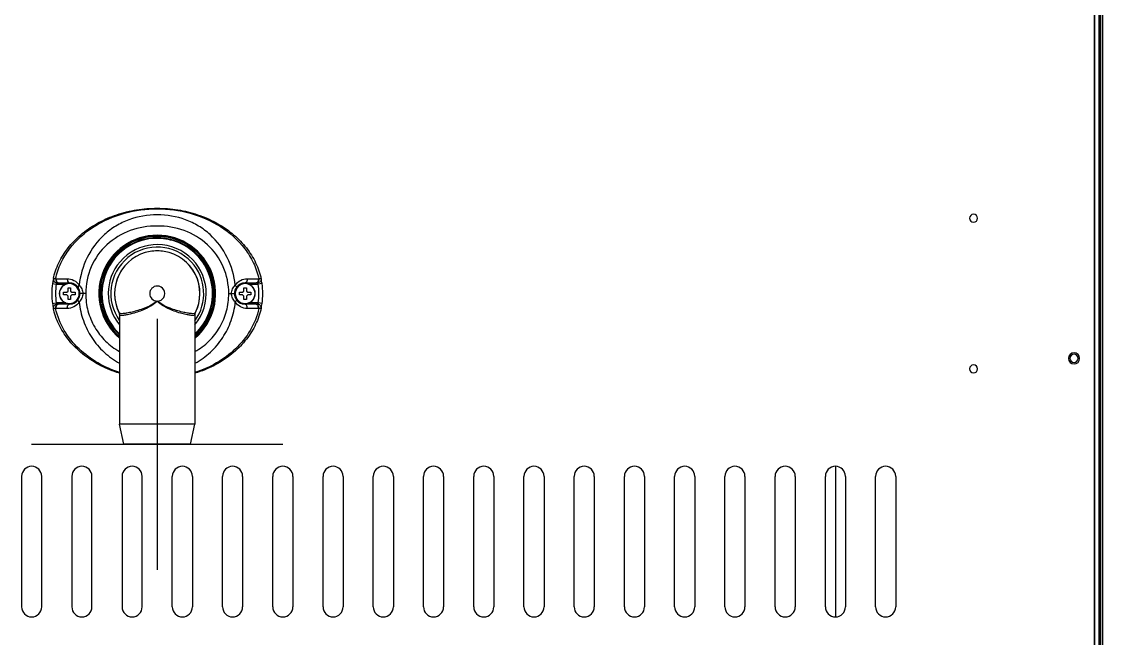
# Model space of a CAD drawing. Header units: millimetres. Extents: x 473 to 3963, y -1329 to 3488.
# Drawn here: x 2157.1 to 2587.4, y 2982.2 to 3227.9 of the extents above; entities that cross this region are included whole.
import ezdxf

# ---------------------------------------------------------------- set-up
doc = ezdxf.new("R2010")
doc.units = ezdxf.units.MM
doc.header["$LTSCALE"] = 392.37
doc.layers.get('0').update_dxf_attribs({"linetype": 'CONTINUOUS'})

msp = doc.modelspace()

# ---------------------------------------------------------------- linework, layer by layer
at = {"linetype": 'Continuous'}
for p, q in [((2586.15, 3360.13), (2586.15, 2710.73)), ((2586.15, 2710.73), (2586.15, 3360.13)), ((2586.76, 3357.33), (2586.76, 2710.93)), ((2587.45, 3360.33), (2587.45, 2707.93)), ((2587.45, 3360.33), (2587.45, 2707.93)), ((2584.15, 3279.36), (2584.15, 2856.9)), ((2584.35, 3279.79), (2584.35, 2856.48)), ((2169.43, 3123.5), (2170.92, 3123.28)), ((2170.92, 3123.28), (2174.77, 3123.28)), ((2171.72, 3123.78), (2176.15, 3123.78)), ((2173.85, 3119.53), (2173.85, 3120.03)), ((2173.85, 3120.03), (2175.15, 3120.03)), ((2175.15, 3120.03), (2175.65, 3120.53)), ((2175.65, 3121.83), (2176.65, 3121.83)), ((2175.65, 3120.53), (2175.65, 3121.83)), ((2176.15, 3123.53), (2176.15, 3123.78)), ((2176.65, 3121.83), (2176.65, 3120.53)), ((2176.65, 3120.53), (2177.15, 3120.03)), ((2177.15, 3120.03), (2178.45, 3120.03)), ((2178.45, 3120.03), (2178.45, 3119.53)), ((2243.85, 3119.53), (2243.85, 3120.03)), ((2243.85, 3120.03), (2245.15, 3120.03)), ((2245.15, 3120.03), (2245.65, 3120.53)), ((2245.65, 3121.83), (2246.65, 3121.83)), ((2245.65, 3120.53), (2245.65, 3121.83)), ((2246.15, 3123.78), (2250.57, 3123.78)), ((2246.15, 3123.53), (2246.15, 3123.78)), ((2246.65, 3121.83), (2246.65, 3120.53)), ((2246.65, 3120.53), (2247.15, 3120.03)), ((2247.15, 3120.03), (2248.45, 3120.03)), ((2247.53, 3123.28), (2251.38, 3123.28)), ((2248.45, 3120.03), (2248.45, 3119.53)), ((2252.86, 3123.5), (2251.38, 3123.28)), ((2169.43, 3115.57), (2170.92, 3115.78)), ((2174.77, 3115.78), (2170.92, 3115.78)), ((2173.85, 3119.03), (2173.85, 3119.53)), ((2175.15, 3119.03), (2173.85, 3119.03)), ((2175.65, 3118.53), (2175.15, 3119.03)), ((2175.65, 3117.23), (2175.65, 3118.53)), ((2176.65, 3117.23), (2175.65, 3117.23)), ((2176.15, 3115.53), (2176.15, 3115.28)), ((2177.15, 3119.03), (2176.65, 3118.53)), ((2176.65, 3118.53), (2176.65, 3117.23)), ((2178.45, 3119.03), (2177.15, 3119.03)), ((2178.45, 3119.53), (2178.45, 3119.03)), ((2181.57, 3119.53), (2180.4, 3119.53)), ((2182.66, 3119.53), (2181.57, 3119.53)), ((2239.63, 3119.53), (2240.73, 3119.53)), ((2240.73, 3119.53), (2241.9, 3119.53)), ((2243.85, 3119.03), (2243.85, 3119.53)), ((2245.15, 3119.03), (2243.85, 3119.03)), ((2245.65, 3118.53), (2245.15, 3119.03)), ((2245.65, 3117.23), (2245.65, 3118.53)), ((2246.65, 3117.23), (2245.65, 3117.23)), ((2246.15, 3115.53), (2246.15, 3115.28)), ((2247.15, 3119.03), (2246.65, 3118.53)), ((2246.65, 3118.53), (2246.65, 3117.23)), ((2248.45, 3119.03), (2247.15, 3119.03)), ((2251.38, 3115.78), (2247.53, 3115.78)), ((2248.45, 3119.53), (2248.45, 3119.03)), ((2252.86, 3115.57), (2251.38, 3115.78)), ((2176.15, 3115.28), (2171.72, 3115.28)), ((2196.01, 3111.79), (2195.99, 3111.85)), ((2195.99, 3111.84), (2196.01, 3111.79)), ((2196.01, 3111.79), (2196.01, 3111.79)), ((2196.14, 3111.27), (2196.15, 3111.17)), ((2196.15, 3111.17), (2196.15, 3111.17)), ((2196.18, 3111.11), (2196.15, 3111.17)), ((2196.15, 3111.14), (2196.15, 3111.11)), ((2196.15, 3111.11), (2196.15, 3067.53)), ((2226.15, 3111.17), (2226.12, 3111.11)), ((2226.15, 3111.17), (2226.15, 3111.27)), ((2226.15, 3111.17), (2226.15, 3111.17)), ((2226.15, 3111.14), (2226.15, 3111.11)), ((2226.15, 3111.11), (2226.15, 3067.53)), ((2226.31, 3111.85), (2226.28, 3111.79)), ((2226.28, 3111.79), (2226.28, 3111.79)), ((2226.29, 3111.79), (2226.31, 3111.84)), ((2250.57, 3115.28), (2246.15, 3115.28)), ((2197.9, 3059.53), (2196.15, 3067.53)), ((2211.15, 3067.53), (2196.15, 3067.53)), ((2226.15, 3067.53), (2211.15, 3067.53)), ((2224.4, 3059.53), (2226.15, 3067.53)), ((2198.65, 3059.53), (2197.9, 3059.53)), ((2211.15, 3059.53), (2198.65, 3059.53)), ((2223.65, 3059.53), (2211.15, 3059.53)), ((2224.4, 3059.53), (2223.65, 3059.53)), ((2157.15, 3046.73), (2157.15, 2994.73)), ((2165.15, 2994.73), (2165.15, 3046.73)), ((2177.15, 3046.73), (2177.15, 2994.73)), ((2185.15, 2994.73), (2185.15, 3046.73)), ((2197.15, 3046.73), (2197.15, 2994.73)), ((2205.15, 2994.73), (2205.15, 3046.73)), ((2217.15, 2994.73), (2217.15, 3046.73)), ((2225.15, 3046.73), (2225.15, 2994.73)), ((2237.15, 2994.73), (2237.15, 3046.73)), ((2245.15, 3046.73), (2245.15, 2994.73)), ((2257.15, 2994.73), (2257.15, 3046.73)), ((2265.15, 3046.73), (2265.15, 2994.73)), ((2277.15, 2994.73), (2277.15, 3046.73)), ((2285.15, 3046.73), (2285.15, 2994.73)), ((2297.15, 2994.73), (2297.15, 3046.73)), ((2305.15, 3046.73), (2305.15, 2994.73)), ((2317.15, 2994.73), (2317.15, 3046.73)), ((2325.15, 3046.73), (2325.15, 2994.73)), ((2337.15, 2994.73), (2337.15, 3046.73)), ((2345.15, 3046.73), (2345.15, 2994.73)), ((2357.15, 2994.73), (2357.15, 3046.73)), ((2365.15, 3046.73), (2365.15, 2994.73)), ((2377.15, 2994.73), (2377.15, 3046.73)), ((2385.15, 3046.73), (2385.15, 2994.73)), ((2397.15, 2994.73), (2397.15, 3046.73)), ((2405.15, 3046.73), (2405.15, 2994.73)), ((2417.15, 2994.73), (2417.15, 3046.73)), ((2425.15, 3046.73), (2425.15, 2994.73)), ((2437.15, 2994.73), (2437.15, 3046.73)), ((2445.15, 3046.73), (2445.15, 2994.73)), ((2457.15, 2994.73), (2457.15, 3046.73)), ((2465.15, 3046.73), (2465.15, 2994.73)), ((2477.15, 2994.73), (2477.15, 3046.73)), ((2481.15, 3050.73), (2481.15, 2990.73)), ((2485.15, 3046.73), (2485.15, 2994.73)), ((2497.15, 2994.73), (2497.15, 3046.73)), ((2505.15, 3046.73), (2505.15, 2994.73))]:
    msp.add_line(p, q, dxfattribs=at)
at = {"color": 6}
for p, q in [((2211.15, 3109.53), (2211.15, 3009.53)), ((2161.15, 3059.53), (2261.15, 3059.53))]:
    msp.add_line(p, q, dxfattribs=at)
at = {"linetype": 'Continuous'}
for points in [[(2196.01, 3111.79), (2196.09, 3111.56), (2196.14, 3111.27)], [(2226.15, 3111.27), (2226.2, 3111.56), (2226.29, 3111.79)]]:
    msp.add_lwpolyline(points, dxfattribs=at)
for centre, radius, start, end in [((2536.15, 3149.53), 1.6, 0, 180), ((2536.15, 3149.53), 1.6, 180, 360), ((2211.15, 3119.53), 23.25, 90, 229.7085), ((2211.15, 3119.53), 23, 98.5714, 229.1966), ((2211.15, 3119.53), 22.75, 90, 228.6028), ((2211.15, 3119.53), 22.25, 90.051, 227.482), ((2211.15, 3119.53), 22, 90, 226.8323), ((2211.15, 3119.53), 22, 90, 226.9998), ((2211.15, 3119.53), 23, 90.0492, 98.7849), ((2211.15, 3119.53), 23, 90, 98.5714), ((2211.15, 3119.53), 23, 90, 90.0492), ((2211.15, 3119.53), 22.25, 90, 90.051), ((2211.15, 3119.53), 23.25, 310.2915, 90), ((2211.15, 3119.53), 23, 89.9508, 90), ((2211.15, 3119.53), 23, 81.4286, 90), ((2211.15, 3119.53), 22.75, 311.3972, 90), ((2211.15, 3119.53), 22.25, 89.949, 90), ((2211.15, 3119.53), 22, 81.0974, 90), ((2211.15, 3119.53), 22, 81.1197, 90), ((2211.15, 3119.53), 23, 81.2151, 89.9508), ((2211.15, 3119.53), 22.25, 61.659, 89.949), ((2211.15, 3119.53), 22, 80.3003, 81.1197), ((2211.15, 3119.53), 22, 80.2922, 81.0974), ((2211.15, 3119.53), 23, 310.8034, 81.4286), ((2211.15, 3119.53), 22, 71.6248, 80.3003), ((2211.15, 3119.53), 22, 71.6146, 80.2922), ((2211.15, 3119.53), 18.5, 42.7846, 215.813), ((2211.15, 3119.53), 19.5, 320.3385, 139.4156), ((2211.15, 3119.53), 22, 70.8684, 71.6248), ((2211.15, 3119.53), 22, 70.8658, 71.6146), ((2211.15, 3119.53), 22, 62.084, 70.8658), ((2211.15, 3119.53), 22, 62.0844, 70.8684), ((2211.15, 3119.53), 22, 61.6903, 62.084), ((2211.15, 3119.53), 22, 61.69, 62.0844), ((2211.15, 3119.53), 22, 61.0961, 61.6903), ((2211.15, 3119.53), 22, 313.1677, 61.69), ((2211.15, 3119.53), 22.25, 312.518, 61.659), ((2211.15, 3119.53), 22, 313.0001, 61.0961), ((2211.15, 3119.53), 17, 99.5308, 206.8854), ((2211.15, 3119.53), 17, 99.5347, 207.095), ((2211.15, 3119.53), 17, 90, 99.5308), ((2211.15, 3119.53), 17, 90, 99.5347), ((2211.15, 3119.53), 17, 80.469, 90), ((2211.15, 3119.53), 17, 80.4651, 90), ((2211.15, 3119.53), 17, 333.1133, 80.469), ((2211.15, 3119.53), 17, 332.905, 80.4651), ((2211.15, 3119.53), 19.5, 139.4156, 219.6615), ((2211.15, 3119.53), 18.5, 324.187, 42.7846), ((2197.15, 3119.48), 28, 167.521, 171.7447), ((2170.89, 3121.06), 4.4, 89.9683, 92.7416), ((2251.4, 3121.06), 4.4, 87.2634, 90.0367), ((2225.15, 3119.48), 28, 8.2553, 12.4791), ((2196.77, 3119.53), 27.63, 171.7372, 179.99), ((2196.81, 3119.53), 26.16, 171.744, 179.9867), ((2171.72, 3105.64), 18.15, 90.0016, 90.6745), ((2176.15, 3119.53), 4, 0, 180), ((2176.15, 3119.53), 4, 0, 180), ((2176.15, 3119.53), 3.95, 0, 180), ((2176.15, 3119.53), 4.25, 34.3877, 90), ((2176.15, 3119.53), 4.25, 73.6006, 77.7643), ((2176.15, 3119.53), 4.25, 65.4526, 73.6006), ((2176.15, 3119.53), 4.25, 60.8448, 65.4526), ((2176.15, 3119.53), 4.25, 53.1697, 60.8448), ((2176.15, 3119.53), 4.25, 48.6909, 53.1697), ((2176.15, 3119.53), 4.25, 40.855, 48.6909), ((2176.15, 3119.53), 4.25, 359.9983, 34.3877), ((2176.15, 3119.53), 4.25, 360, 12.2081), ((2211.15, 3119.53), 3, 90, 269.9951), ((2211.15, 3119.53), 3, 269.9951, 90), ((2246.15, 3119.53), 4.25, 145.6123, 179.9983), ((2246.15, 3119.53), 4.25, 167.7882, 180), ((2246.15, 3119.53), 4, 0, 180), ((2246.15, 3119.53), 4, 0, 180), ((2246.15, 3119.53), 4, 0, 180), ((2246.15, 3119.53), 3.95, 0, 180), ((2246.15, 3119.53), 4.25, 90, 145.6123), ((2246.15, 3119.53), 4.25, 131.3103, 139.1481), ((2246.15, 3119.53), 4.25, 126.8326, 131.3103), ((2246.15, 3119.53), 4.25, 119.1498, 126.8326), ((2246.15, 3119.53), 4.25, 106.3936, 114.5536), ((2246.15, 3119.53), 4.25, 102.2414, 106.3936), ((2250.57, 3105.64), 18.15, 89.3255, 89.9984), ((2225.49, 3119.53), 26.16, 0.0133, 8.256), ((2225.52, 3119.53), 27.63, 0.01, 8.2628), ((2196.77, 3119.54), 27.63, 180.01, 188.2628), ((2197.15, 3119.59), 28, 188.2553, 192.4791), ((2196.81, 3119.54), 26.16, 180.0133, 188.256), ((2176.15, 3119.53), 4, 180, 196.2728), ((2176.15, 3119.53), 4, 180, 196.3063), ((2176.15, 3119.53), 3.95, 180, 360), ((2176.15, 3119.53), 4, 196.2728, 343.7272), ((2176.15, 3119.53), 4, 196.2728, 343.7272), ((2176.15, 3119.53), 4, 196.3063, 343.6937), ((2176.15, 3119.53), 4.25, 270, 325.6123), ((2176.15, 3119.53), 4.25, 282.2414, 286.3936), ((2176.15, 3119.53), 4.25, 286.3936, 294.5536), ((2176.15, 3119.53), 4.25, 299.1498, 306.8326), ((2176.15, 3119.53), 4.25, 306.8326, 311.3103), ((2176.15, 3119.53), 4.25, 311.3103, 319.1481), ((2176.15, 3119.53), 4.25, 325.6123, 359.9983), ((2176.15, 3119.53), 4, 343.7272, 360), ((2176.15, 3119.53), 4, 343.7272, 360), ((2176.15, 3119.53), 4, 343.6937, 360), ((2176.15, 3119.53), 4.25, 347.7882, 360), ((2246.15, 3119.53), 4.25, 179.9983, 214.3877), ((2246.15, 3119.53), 4.25, 180, 192.2081), ((2246.15, 3119.53), 4, 180, 196.2728), ((2246.15, 3119.53), 4, 180, 196.2728), ((2246.15, 3119.53), 4, 180, 196.3063), ((2246.15, 3119.53), 3.95, 180, 360), ((2246.15, 3119.53), 4, 196.2728, 343.7272), ((2246.15, 3119.53), 4, 196.2728, 343.7272), ((2246.15, 3119.53), 4, 196.3063, 343.6937), ((2246.15, 3119.53), 4.25, 214.3877, 270), ((2246.15, 3119.53), 4.25, 220.855, 228.6909), ((2246.15, 3119.53), 4.25, 228.6909, 233.1697), ((2246.15, 3119.53), 4.25, 233.1697, 240.8448), ((2246.15, 3119.53), 4.25, 240.8448, 245.4526), ((2246.15, 3119.53), 4.25, 245.4526, 253.6006), ((2246.15, 3119.53), 4.25, 253.6006, 257.7643), ((2246.15, 3119.53), 4, 343.7272, 360), ((2246.15, 3119.53), 4, 343.6937, 360), ((2225.49, 3119.54), 26.16, 351.744, 359.9867), ((2225.15, 3119.59), 28, 347.521, 351.7447), ((2225.52, 3119.54), 27.63, 351.7372, 359.99), ((2170.89, 3118.01), 4.4, 267.2634, 270.0367), ((2171.72, 3133.43), 18.15, 269.3255, 269.9984), ((2211.15, 3119.53), 17, 206.8851, 207.0103), ((2211.15, 3119.53), 17, 206.8854, 207.095), ((2211.15, 3119.53), 17, 332.905, 333.1133), ((2250.57, 3133.43), 18.15, 270.0016, 270.6745), ((2251.4, 3118.01), 4.4, 269.9683, 272.7416), ((2576.15, 3093.73), 2.25, 0, 180), ((2576.15, 3093.73), 1.65, 0, 180), ((2536.15, 3089.53), 1.6, 0, 180), ((2576.15, 3093.73), 2.25, 180, 360), ((2576.15, 3093.73), 1.65, 180, 360), ((2536.15, 3089.53), 1.6, 180, 360), ((2161.15, 3046.73), 4, 0, 180), ((2181.15, 3046.73), 4, 0, 180), ((2201.15, 3046.73), 4, 0, 180), ((2221.15, 3046.73), 4, 0, 180), ((2241.15, 3046.73), 4, 0, 180), ((2261.15, 3046.73), 4, 0, 180), ((2281.15, 3046.73), 4, 0, 180), ((2301.15, 3046.73), 4, 0, 180), ((2321.15, 3046.73), 4, 0, 180), ((2341.15, 3046.73), 4, 0, 180), ((2361.15, 3046.73), 4, 0, 180), ((2381.15, 3046.73), 4, 0, 180), ((2401.15, 3046.73), 4, 0, 180), ((2421.15, 3046.73), 4, 0, 180), ((2441.15, 3046.73), 4, 0, 180), ((2461.15, 3046.73), 4, 0, 180), ((2481.15, 3046.73), 4, 0, 180), ((2501.15, 3046.73), 4, 0, 180), ((2161.15, 2994.73), 4, 180, 360), ((2181.15, 2994.73), 4, 180, 360), ((2201.15, 2994.73), 4, 180, 360), ((2221.15, 2994.73), 4, 180, 360), ((2241.15, 2994.73), 4, 180, 360), ((2261.15, 2994.73), 4, 180, 360), ((2281.15, 2994.73), 4, 180, 360), ((2301.15, 2994.73), 4, 180, 360), ((2321.15, 2994.73), 4, 180, 360), ((2341.15, 2994.73), 4, 180, 360), ((2361.15, 2994.73), 4, 180, 360), ((2381.15, 2994.73), 4, 180, 360), ((2401.15, 2994.73), 4, 180, 360), ((2421.15, 2994.73), 4, 180, 360), ((2441.15, 2994.73), 4, 180, 360), ((2461.15, 2994.73), 4, 180, 360), ((2481.15, 2994.73), 4, 180, 360), ((2501.15, 2994.73), 4, 180, 360)]:
    msp.add_arc(centre, radius, start, end, dxfattribs=at)
for points, knots in [([(2169.81, 3125.53), (2169.85, 3125.74), (2170.41, 3128.14), (2172.1, 3132.63), (2176, 3138.54), (2181.26, 3143.73), (2187.66, 3147.99), (2194.97, 3151.15), (2202.9, 3153.09), (2211.15, 3153.75), (2219.39, 3153.09), (2227.32, 3151.15), (2234.63, 3147.99), (2241.04, 3143.73), (2246.3, 3138.54), (2250.2, 3132.63), (2251.88, 3128.14), (2252.44, 3125.74), (2252.49, 3125.53)], [0, 0, 0, 0, 0.006847, 0.077298, 0.147748, 0.218199, 0.288649, 0.359099, 0.42955, 0.5, 0.570451, 0.640901, 0.711351, 0.781802, 0.852252, 0.922703, 0.993153, 1, 1, 1, 1]), ([(2170.68, 3125.46), (2171.15, 3127.61), (2172.61, 3131.82), (2177.25, 3139.36), (2185.64, 3146.84), (2197.91, 3152.15), (2211.15, 3153.91), (2224.39, 3152.15), (2236.66, 3146.84), (2245.05, 3139.36), (2249.69, 3131.82), (2251.14, 3127.61), (2251.61, 3125.46)], [0, 0, 0, 0, 0.062591, 0.125203, 0.249996, 0.374967, 0.500018, 0.625065, 0.750026, 0.874806, 0.937413, 1, 1, 1, 1]), ([(2242.23, 3122.87), (2241.84, 3126.67), (2239.68, 3134.18), (2233.83, 3142), (2227.68, 3146.6), (2220.76, 3149.93), (2211.15, 3151.57), (2201.54, 3149.93), (2194.61, 3146.6), (2188.46, 3142), (2182.62, 3134.18), (2180.46, 3126.67), (2180.06, 3122.87)], [0, 0, 0, 0, 0.124998, 0.249813, 0.312413, 0.375032, 0.5, 0.624966, 0.687586, 0.750186, 0.875001, 1, 1, 1, 1]), ([(2239.63, 3119.54), (2239.63, 3123.15), (2238.14, 3130.47), (2231.68, 3139.58), (2222.07, 3145.25), (2211.14, 3147.04), (2200.22, 3145.25), (2190.61, 3139.57), (2184.16, 3130.46), (2182.66, 3123.15), (2182.66, 3119.53)], [0, 0, 0, 0, 0.124938, 0.249839, 0.374817, 0.499998, 0.625178, 0.750156, 0.875057, 1, 1, 1, 1]), ([(2169.81, 3125.53), (2169.72, 3125.12), (2169.95, 3124.17), (2170.84, 3123.77), (2171.27, 3123.76)], [0, 0, 0, 0, 0.492073, 1, 1, 1, 1]), ([(2169.81, 3125.53), (2169.81, 3125.55), (2169.92, 3125.55), (2170.07, 3125.54), (2170.36, 3125.51), (2170.56, 3125.48), (2170.68, 3125.46)], [0, 0, 0, 0, 0.076767, 0.274528, 0.587989, 1, 1, 1, 1]), ([(2170.68, 3125.46), (2170.67, 3125.07), (2170.75, 3124.42), (2171.24, 3123.81), (2171.51, 3123.78)], [0, 0, 0, 0, 0.590103, 1, 1, 1, 1]), ([(2170.9, 3125.46), (2170.88, 3125.25), (2170.89, 3124.65), (2171.28, 3123.78), (2171.72, 3123.78)], [0, 0, 0, 0, 0.322285, 1, 1, 1, 1]), ([(2175.32, 3125.46), (2175.31, 3125.25), (2175.32, 3124.64), (2175.71, 3123.78), (2176.15, 3123.78)], [0, 0, 0, 0, 0.322278, 1, 1, 1, 1]), ([(2175.32, 3125.46), (2176.22, 3125.46), (2178.11, 3124.99), (2179.54, 3123.67), (2180.06, 3122.87)], [0, 0, 0, 0, 0.487068, 1, 1, 1, 1]), ([(2242.23, 3122.87), (2242.76, 3123.67), (2244.19, 3124.99), (2246.07, 3125.46), (2246.98, 3125.46)], [0, 0, 0, 0, 0.512931, 1, 1, 1, 1]), ([(2246.98, 3125.46), (2246.99, 3125.25), (2246.98, 3124.64), (2246.59, 3123.78), (2246.15, 3123.78)], [0, 0, 0, 0, 0.322277, 1, 1, 1, 1]), ([(2251.4, 3125.46), (2251.41, 3125.25), (2251.41, 3124.65), (2251.01, 3123.78), (2250.57, 3123.78)], [0, 0, 0, 0, 0.322285, 1, 1, 1, 1]), ([(2251.61, 3125.46), (2251.63, 3125.07), (2251.55, 3124.42), (2251.05, 3123.81), (2250.79, 3123.78)], [0, 0, 0, 0, 0.590101, 1, 1, 1, 1]), ([(2252.49, 3125.53), (2252.58, 3125.12), (2252.34, 3124.17), (2251.45, 3123.77), (2251.03, 3123.76)], [0, 0, 0, 0, 0.492073, 1, 1, 1, 1]), ([(2251.61, 3125.46), (2251.73, 3125.48), (2251.94, 3125.51), (2252.23, 3125.54), (2252.37, 3125.55), (2252.49, 3125.55), (2252.49, 3125.53)], [0, 0, 0, 0, 0.412001, 0.725455, 0.923209, 1, 1, 1, 1]), ([(2170.92, 3123.28), (2170.95, 3123.34), (2171.06, 3123.5), (2171.18, 3123.66), (2171.27, 3123.76)], [0, 0, 0, 0, 0.30564, 1, 1, 1, 1]), ([(2171.27, 3123.76), (2171.3, 3123.79), (2171.39, 3123.77), (2171.47, 3123.78), (2171.51, 3123.78)], [0, 0, 0, 0, 0.466093, 1, 1, 1, 1]), ([(2180.06, 3122.87), (2179.9, 3122.72), (2179.67, 3122.46), (2179.58, 3122.04), (2179.66, 3121.93)], [0, 0, 0, 0, 0.625626, 1, 1, 1, 1]), ([(2180.06, 3122.87), (2180.48, 3122.44), (2181.24, 3121.42), (2181.57, 3120.17), (2181.57, 3119.53)], [0, 0, 0, 0, 0.488978, 1, 1, 1, 1]), ([(2240.73, 3119.53), (2240.73, 3120.17), (2241.05, 3121.42), (2241.81, 3122.44), (2242.23, 3122.87)], [0, 0, 0, 0, 0.511022, 1, 1, 1, 1]), ([(2242.23, 3122.87), (2242.39, 3122.72), (2242.63, 3122.46), (2242.72, 3122.04), (2242.64, 3121.93)], [0, 0, 0, 0, 0.625635, 1, 1, 1, 1]), ([(2250.79, 3123.78), (2250.83, 3123.78), (2250.9, 3123.77), (2251, 3123.79), (2251.03, 3123.76)], [0, 0, 0, 0, 0.558297, 1, 1, 1, 1]), ([(2251.03, 3123.76), (2251.05, 3123.74), (2251.18, 3123.59), (2251.29, 3123.43), (2251.38, 3123.28)], [0, 0, 0, 0, 0.166461, 1, 1, 1, 1]), ([(2171.27, 3115.3), (2171.25, 3115.33), (2171.12, 3115.48), (2171, 3115.64), (2170.92, 3115.78)], [0, 0, 0, 0, 0.166461, 1, 1, 1, 1]), ([(2180.06, 3116.19), (2179.54, 3115.4), (2178.11, 3114.08), (2176.22, 3113.61), (2175.32, 3113.61)], [0, 0, 0, 0, 0.512931, 1, 1, 1, 1]), ([(2180.06, 3116.19), (2179.9, 3116.35), (2179.67, 3116.6), (2179.58, 3117.02), (2179.66, 3117.13)], [0, 0, 0, 0, 0.625635, 1, 1, 1, 1]), ([(2181.57, 3119.53), (2181.57, 3118.9), (2181.24, 3117.64), (2180.48, 3116.63), (2180.06, 3116.19)], [0, 0, 0, 0, 0.511022, 1, 1, 1, 1]), ([(2180.06, 3116.19), (2180.32, 3113.67), (2181.44, 3108.68), (2184.83, 3101.82), (2189.75, 3095.95), (2193.92, 3092.99), (2196.15, 3091.8)], [0, 0, 0, 0, 0.2503, 0.500474, 0.750364, 1, 1, 1, 1]), ([(2182.66, 3119.53), (2182.66, 3117.2), (2183.28, 3112.51), (2185.99, 3105.98), (2190.33, 3100.4), (2194.12, 3097.57), (2196.15, 3096.43)], [0, 0, 0, 0, 0.250018, 0.500016, 0.749994, 1, 1, 1, 1]), ([(2211.15, 3116.53), (2209.65, 3115.3), (2207.04, 3113.99), (2203.58, 3112.8), (2201.25, 3112.17), (2199.27, 3111.74), (2197.7, 3111.53), (2196.7, 3111.48), (2196.09, 3111.63), (2196.01, 3111.79)], [0, 0, 0, 0, 0.359256, 0.527252, 0.678068, 0.805102, 0.90273, 0.967221, 1, 1, 1, 1]), ([(2211.15, 3116.53), (2209.77, 3115.14), (2206.48, 3113.24), (2202.33, 3111.8), (2199.46, 3111.08), (2197.87, 3110.84), (2196.86, 3110.77), (2196.25, 3110.94), (2196.18, 3111.11)], [0, 0, 0, 0, 0.358658, 0.677671, 0.804948, 0.902622, 0.966936, 1, 1, 1, 1]), ([(2226.28, 3111.79), (2226.2, 3111.63), (2225.6, 3111.48), (2224.6, 3111.53), (2223.02, 3111.74), (2221.05, 3112.17), (2218.71, 3112.8), (2215.26, 3114), (2212.63, 3115.28), (2211.15, 3116.53)], [0, 0, 0, 0, 0.032779, 0.097272, 0.194903, 0.32194, 0.472757, 0.640752, 1, 1, 1, 1]), ([(2226.12, 3111.11), (2226.04, 3110.94), (2225.44, 3110.77), (2224.43, 3110.84), (2222.84, 3111.08), (2219.97, 3111.79), (2215.82, 3113.24), (2212.51, 3115.13), (2211.15, 3116.53)], [0, 0, 0, 0, 0.033062, 0.097375, 0.195049, 0.322326, 0.64134, 1, 1, 1, 1]), ([(2226.15, 3096.43), (2228.19, 3097.57), (2231.97, 3100.4), (2236.31, 3105.99), (2239.02, 3112.52), (2239.63, 3117.21), (2239.63, 3119.54)], [0, 0, 0, 0, 0.250002, 0.499977, 0.749971, 1, 1, 1, 1]), ([(2226.15, 3091.81), (2228.38, 3092.99), (2232.55, 3095.96), (2237.47, 3101.82), (2240.85, 3108.68), (2241.97, 3113.67), (2242.23, 3116.19)], [0, 0, 0, 0, 0.249635, 0.499524, 0.749697, 1, 1, 1, 1]), ([(2242.23, 3116.19), (2241.81, 3116.63), (2241.05, 3117.64), (2240.73, 3118.9), (2240.73, 3119.53)], [0, 0, 0, 0, 0.488978, 1, 1, 1, 1]), ([(2242.23, 3116.19), (2242.39, 3116.35), (2242.63, 3116.6), (2242.72, 3117.02), (2242.64, 3117.13)], [0, 0, 0, 0, 0.625626, 1, 1, 1, 1]), ([(2246.98, 3113.61), (2246.07, 3113.61), (2244.19, 3114.08), (2242.76, 3115.4), (2242.23, 3116.19)], [0, 0, 0, 0, 0.487068, 1, 1, 1, 1]), ([(2251.38, 3115.78), (2251.35, 3115.73), (2251.24, 3115.56), (2251.12, 3115.41), (2251.03, 3115.3)], [0, 0, 0, 0, 0.30564, 1, 1, 1, 1]), ([(2169.81, 3113.54), (2169.72, 3113.94), (2169.95, 3114.9), (2170.84, 3115.3), (2171.27, 3115.3)], [0, 0, 0, 0, 0.492073, 1, 1, 1, 1]), ([(2170.68, 3113.61), (2170.56, 3113.59), (2170.36, 3113.56), (2170.07, 3113.52), (2169.92, 3113.52), (2169.81, 3113.52), (2169.81, 3113.54)], [0, 0, 0, 0, 0.412001, 0.725455, 0.923209, 1, 1, 1, 1]), ([(2196.14, 3087.78), (2195.79, 3087.89), (2192.88, 3088.83), (2187.66, 3091.08), (2181.26, 3095.34), (2176, 3100.52), (2172.1, 3106.44), (2170.41, 3110.93), (2169.85, 3113.32), (2169.81, 3113.54)], [0, 0, 0, 0, 0.02665, 0.217608, 0.408567, 0.599525, 0.790483, 0.981441, 1, 1, 1, 1]), ([(2170.68, 3113.61), (2170.67, 3113.99), (2170.75, 3114.64), (2171.24, 3115.26), (2171.51, 3115.28)], [0, 0, 0, 0, 0.590101, 1, 1, 1, 1]), ([(2196.15, 3088.08), (2193.16, 3089.05), (2187.37, 3091.59), (2179.74, 3097.24), (2173.74, 3104.62), (2171.35, 3110.55), (2170.68, 3113.61)], [0, 0, 0, 0, 0.25024, 0.500367, 0.750308, 1, 1, 1, 1]), ([(2170.9, 3113.6), (2170.88, 3113.81), (2170.89, 3114.42), (2171.28, 3115.28), (2171.72, 3115.28)], [0, 0, 0, 0, 0.322285, 1, 1, 1, 1]), ([(2171.51, 3115.28), (2171.47, 3115.28), (2171.39, 3115.29), (2171.29, 3115.28), (2171.27, 3115.3)], [0, 0, 0, 0, 0.558297, 1, 1, 1, 1]), ([(2175.32, 3113.61), (2175.31, 3113.82), (2175.32, 3114.42), (2175.71, 3115.28), (2176.15, 3115.28)], [0, 0, 0, 0, 0.322277, 1, 1, 1, 1]), ([(2251.61, 3113.61), (2250.94, 3110.55), (2248.55, 3104.63), (2242.57, 3097.24), (2234.94, 3091.6), (2229.15, 3089.06), (2226.17, 3088.09)], [0, 0, 0, 0, 0.249687, 0.499631, 0.749761, 1, 1, 1, 1]), ([(2252.49, 3113.54), (2252.44, 3113.32), (2251.88, 3110.93), (2250.2, 3106.44), (2246.3, 3100.52), (2241.04, 3095.34), (2234.63, 3091.08), (2229.43, 3088.83), (2226.52, 3087.89), (2226.17, 3087.78)], [0, 0, 0, 0, 0.018569, 0.209617, 0.400664, 0.591712, 0.78276, 0.973808, 1, 1, 1, 1]), ([(2246.98, 3113.61), (2246.99, 3113.82), (2246.98, 3114.42), (2246.59, 3115.28), (2246.15, 3115.28)], [0, 0, 0, 0, 0.322278, 1, 1, 1, 1]), ([(2251.4, 3113.6), (2251.41, 3113.81), (2251.41, 3114.42), (2251.01, 3115.28), (2250.57, 3115.28)], [0, 0, 0, 0, 0.322285, 1, 1, 1, 1]), ([(2251.03, 3115.3), (2251, 3115.27), (2250.9, 3115.3), (2250.83, 3115.28), (2250.79, 3115.28)], [0, 0, 0, 0, 0.466093, 1, 1, 1, 1]), ([(2251.61, 3113.61), (2251.63, 3113.99), (2251.55, 3114.64), (2251.05, 3115.26), (2250.79, 3115.28)], [0, 0, 0, 0, 0.590103, 1, 1, 1, 1]), ([(2252.49, 3113.54), (2252.58, 3113.94), (2252.34, 3114.9), (2251.45, 3115.3), (2251.03, 3115.3)], [0, 0, 0, 0, 0.492073, 1, 1, 1, 1]), ([(2252.49, 3113.54), (2252.49, 3113.52), (2252.37, 3113.52), (2252.23, 3113.52), (2251.94, 3113.56), (2251.73, 3113.59), (2251.61, 3113.61)], [0, 0, 0, 0, 0.076767, 0.274528, 0.587989, 1, 1, 1, 1])]:
    msp.add_open_spline(points, degree=3, knots=knots, dxfattribs=at)
for points in [[(2170.9, 3125.46), (2172.37, 3125.46), (2173.84, 3125.46), (2175.32, 3125.46)], [(2246.98, 3125.46), (2248.45, 3125.46), (2249.93, 3125.46), (2251.4, 3125.46)], [(2175.32, 3113.61), (2173.84, 3113.61), (2172.37, 3113.6), (2170.9, 3113.6)], [(2196.01, 3111.79), (2196.12, 3111.58), (2196.18, 3111.34), (2196.18, 3111.11)], [(2226.28, 3111.79), (2226.18, 3111.58), (2226.12, 3111.34), (2226.12, 3111.11)], [(2251.4, 3113.6), (2249.93, 3113.6), (2248.45, 3113.61), (2246.98, 3113.61)]]:
    msp.add_open_spline(points, degree=3, dxfattribs=at)

doc.saveas('drawing.dxf')
